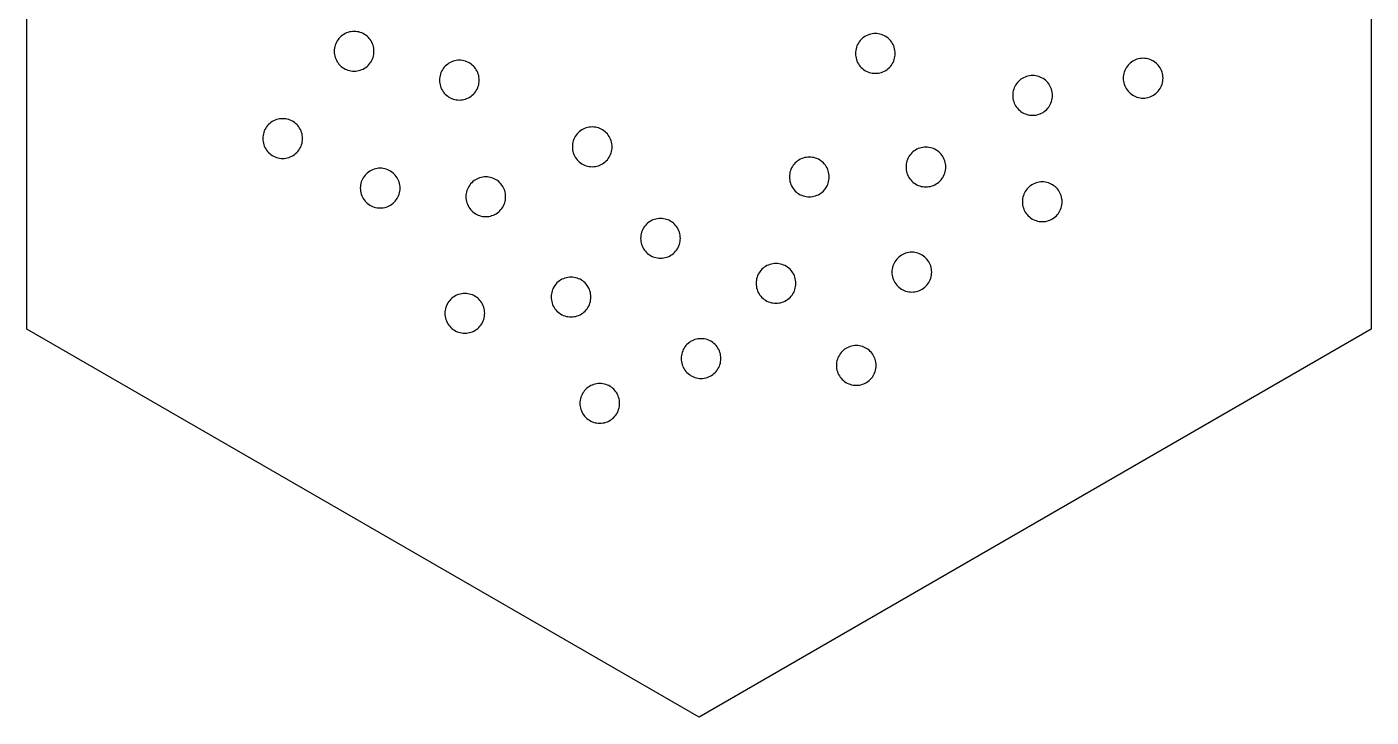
# Model space of a CAD drawing. Header units: millimetres. Extents: x 0 to 476, y 7 to 280.
# Drawn here: x 233.7 to 328.4, y 170.7 to 219.3 of the extents above; entities that cross this region are included whole.
import ezdxf

# ---------------------------------------------------------------- set-up
doc = ezdxf.new("R2010")
doc.units = ezdxf.units.MM
doc.layers.add('CUT', color=1, linetype='Continuous')

msp = doc.modelspace()

# ---------------------------------------------------------------- linework, layer by layer
at = {"layer": 'CUT'}
for points in [[(328.415, 198), (281.072, 170.667), (233.729, 198), (233.729, 252.667), (281.072, 280), (328.415, 252.667), (328.415, 198)], [(258.072, 217.047), (258.11, 217.15), (258.139, 217.256), (258.161, 217.364), (258.174, 217.473), (258.178, 217.583), (258.174, 217.693), (258.161, 217.802), (258.139, 217.91), (258.11, 218.016), (258.072, 218.119), (258.026, 218.219), (257.972, 218.314), (257.911, 218.406), (257.843, 218.492), (257.768, 218.573), (257.687, 218.648), (257.601, 218.716), (257.51, 218.777), (257.414, 218.83), (257.314, 218.876), (257.211, 218.914), (257.105, 218.944), (256.997, 218.966), (256.888, 218.979), (256.778, 218.983), (256.668, 218.979), (256.559, 218.966), (256.451, 218.944), (256.346, 218.914), (256.242, 218.876), (256.143, 218.83), (256.047, 218.777), (255.955, 218.716), (255.869, 218.648), (255.788, 218.573), (255.714, 218.492), (255.646, 218.406), (255.584, 218.314), (255.531, 218.219), (255.485, 218.119), (255.447, 218.016), (255.417, 217.91), (255.395, 217.802), (255.382, 217.693), (255.378, 217.583), (255.382, 217.473), (255.395, 217.364), (255.417, 217.256), (255.447, 217.15), (255.485, 217.047), (255.531, 216.947), (255.584, 216.851), (255.646, 216.76), (255.714, 216.674), (255.788, 216.593), (255.869, 216.518), (255.955, 216.45), (256.047, 216.389), (256.143, 216.336), (256.242, 216.29), (256.346, 216.252), (256.451, 216.222), (256.559, 216.2), (256.668, 216.187), (256.778, 216.183), (256.888, 216.187), (256.997, 216.2), (257.105, 216.222), (257.211, 216.252), (257.314, 216.29), (257.414, 216.336), (257.51, 216.389), (257.601, 216.45), (257.687, 216.518), (257.768, 216.593), (257.843, 216.674), (257.911, 216.76), (257.972, 216.851), (258.026, 216.947), (258.072, 217.047)], [(294.786, 216.897), (294.824, 217), (294.854, 217.106), (294.875, 217.213), (294.888, 217.322), (294.892, 217.432), (294.888, 217.542), (294.875, 217.651), (294.854, 217.759), (294.824, 217.865), (294.786, 217.968), (294.74, 218.068), (294.686, 218.164), (294.625, 218.255), (294.557, 218.342), (294.482, 218.422), (294.402, 218.497), (294.315, 218.565), (294.224, 218.626), (294.128, 218.68), (294.028, 218.726), (293.925, 218.764), (293.819, 218.794), (293.711, 218.815), (293.602, 218.828), (293.492, 218.832), (293.383, 218.828), (293.273, 218.815), (293.166, 218.794), (293.06, 218.764), (292.957, 218.726), (292.857, 218.68), (292.761, 218.626), (292.67, 218.565), (292.583, 218.497), (292.503, 218.422), (292.428, 218.342), (292.36, 218.255), (292.299, 218.164), (292.245, 218.068), (292.199, 217.968), (292.161, 217.865), (292.131, 217.759), (292.11, 217.651), (292.097, 217.542), (292.092, 217.432), (292.097, 217.322), (292.11, 217.213), (292.131, 217.106), (292.161, 217), (292.199, 216.897), (292.245, 216.797), (292.299, 216.701), (292.36, 216.609), (292.428, 216.523), (292.503, 216.442), (292.583, 216.368), (292.67, 216.3), (292.761, 216.239), (292.857, 216.185), (292.957, 216.139), (293.06, 216.101), (293.166, 216.071), (293.273, 216.05), (293.383, 216.037), (293.492, 216.032), (293.602, 216.037), (293.711, 216.05), (293.819, 216.071), (293.925, 216.101), (294.028, 216.139), (294.128, 216.185), (294.224, 216.239), (294.315, 216.3), (294.402, 216.368), (294.482, 216.442), (294.557, 216.523), (294.625, 216.609), (294.686, 216.701), (294.74, 216.797), (294.786, 216.897)], [(265.485, 215.015), (265.523, 215.118), (265.553, 215.224), (265.574, 215.332), (265.587, 215.441), (265.592, 215.551), (265.587, 215.661), (265.574, 215.77), (265.553, 215.878), (265.523, 215.983), (265.485, 216.087), (265.439, 216.186), (265.385, 216.282), (265.324, 216.374), (265.256, 216.46), (265.182, 216.541), (265.101, 216.615), (265.014, 216.683), (264.923, 216.745), (264.827, 216.798), (264.727, 216.844), (264.624, 216.882), (264.518, 216.912), (264.411, 216.934), (264.301, 216.947), (264.192, 216.951), (264.082, 216.947), (263.973, 216.934), (263.865, 216.912), (263.759, 216.882), (263.656, 216.844), (263.556, 216.798), (263.46, 216.745), (263.369, 216.683), (263.282, 216.615), (263.202, 216.541), (263.127, 216.46), (263.059, 216.374), (262.998, 216.282), (262.944, 216.186), (262.898, 216.087), (262.86, 215.983), (262.83, 215.878), (262.809, 215.77), (262.796, 215.661), (262.792, 215.551), (262.796, 215.441), (262.809, 215.332), (262.83, 215.224), (262.86, 215.118), (262.898, 215.015), (262.944, 214.915), (262.998, 214.819), (263.059, 214.728), (263.127, 214.642), (263.202, 214.561), (263.282, 214.486), (263.369, 214.418), (263.46, 214.357), (263.556, 214.303), (263.656, 214.257), (263.759, 214.219), (263.865, 214.19), (263.973, 214.168), (264.082, 214.155), (264.192, 214.151), (264.301, 214.155), (264.411, 214.168), (264.518, 214.19), (264.624, 214.219), (264.727, 214.257), (264.827, 214.303), (264.923, 214.357), (265.014, 214.418), (265.101, 214.486), (265.182, 214.561), (265.256, 214.642), (265.324, 214.728), (265.385, 214.819), (265.439, 214.915), (265.485, 215.015)], [(313.687, 215.256), (313.717, 215.361), (313.739, 215.469), (313.751, 215.578), (313.756, 215.688), (313.751, 215.798), (313.739, 215.907), (313.717, 216.015), (313.687, 216.121), (313.649, 216.224), (313.603, 216.324), (313.549, 216.42), (313.488, 216.511), (313.42, 216.597), (313.346, 216.678), (313.265, 216.753), (313.179, 216.821), (313.087, 216.882), (312.991, 216.936), (312.892, 216.982), (312.788, 217.02), (312.683, 217.049), (312.575, 217.071), (312.466, 217.084), (312.356, 217.088), (312.246, 217.084), (312.137, 217.071), (312.029, 217.049), (311.923, 217.02), (311.82, 216.982), (311.72, 216.936), (311.624, 216.882), (311.533, 216.821), (311.447, 216.753), (311.366, 216.678), (311.291, 216.597), (311.223, 216.511), (311.162, 216.42), (311.108, 216.324), (311.062, 216.224), (311.024, 216.121), (310.994, 216.015), (310.973, 215.907), (310.96, 215.798), (310.956, 215.688), (310.96, 215.578), (310.973, 215.469), (310.994, 215.361), (311.024, 215.256), (311.062, 215.152), (311.108, 215.053), (311.162, 214.957), (311.223, 214.865), (311.291, 214.779), (311.366, 214.698), (311.447, 214.624), (311.533, 214.556), (311.624, 214.494), (311.72, 214.441), (311.82, 214.395), (311.923, 214.357), (312.029, 214.327), (312.137, 214.305), (312.246, 214.292), (312.356, 214.288), (312.466, 214.292), (312.575, 214.305), (312.683, 214.327), (312.788, 214.357), (312.892, 214.395), (312.991, 214.441), (313.087, 214.494), (313.179, 214.556), (313.265, 214.624), (313.346, 214.698), (313.42, 214.779), (313.488, 214.865), (313.549, 214.957), (313.603, 215.053), (313.649, 215.152), (313.687, 215.256)], [(305.865, 213.94), (305.903, 214.043), (305.932, 214.149), (305.954, 214.257), (305.967, 214.366), (305.971, 214.476), (305.967, 214.586), (305.954, 214.695), (305.932, 214.803), (305.903, 214.909), (305.865, 215.012), (305.818, 215.112), (305.765, 215.208), (305.704, 215.299), (305.636, 215.385), (305.561, 215.466), (305.48, 215.541), (305.394, 215.609), (305.303, 215.67), (305.207, 215.723), (305.107, 215.77), (305.004, 215.808), (304.898, 215.837), (304.79, 215.859), (304.681, 215.872), (304.571, 215.876), (304.461, 215.872), (304.352, 215.859), (304.244, 215.837), (304.138, 215.808), (304.035, 215.77), (303.935, 215.723), (303.84, 215.67), (303.748, 215.609), (303.662, 215.541), (303.581, 215.466), (303.507, 215.385), (303.438, 215.299), (303.377, 215.208), (303.324, 215.112), (303.278, 215.012), (303.24, 214.909), (303.21, 214.803), (303.188, 214.695), (303.175, 214.586), (303.171, 214.476), (303.175, 214.366), (303.188, 214.257), (303.21, 214.149), (303.24, 214.043), (303.278, 213.94), (303.324, 213.841), (303.377, 213.745), (303.438, 213.653), (303.507, 213.567), (303.581, 213.486), (303.662, 213.412), (303.748, 213.343), (303.84, 213.282), (303.935, 213.229), (304.035, 213.183), (304.138, 213.145), (304.244, 213.115), (304.352, 213.093), (304.461, 213.08), (304.571, 213.076), (304.681, 213.08), (304.79, 213.093), (304.898, 213.115), (305.004, 213.145), (305.107, 213.183), (305.207, 213.229), (305.303, 213.282), (305.394, 213.343), (305.48, 213.412), (305.561, 213.486), (305.636, 213.567), (305.704, 213.653), (305.765, 213.745), (305.818, 213.841), (305.865, 213.94)], [(253.079, 211.003), (253.109, 211.109), (253.13, 211.217), (253.143, 211.326), (253.147, 211.436), (253.143, 211.546), (253.13, 211.655), (253.109, 211.763), (253.079, 211.868), (253.041, 211.972), (252.995, 212.071), (252.941, 212.167), (252.88, 212.259), (252.812, 212.345), (252.737, 212.426), (252.656, 212.5), (252.57, 212.568), (252.479, 212.63), (252.383, 212.683), (252.283, 212.729), (252.18, 212.767), (252.074, 212.797), (251.966, 212.819), (251.857, 212.832), (251.747, 212.836), (251.637, 212.832), (251.528, 212.819), (251.42, 212.797), (251.315, 212.767), (251.211, 212.729), (251.112, 212.683), (251.016, 212.63), (250.924, 212.568), (250.838, 212.5), (250.757, 212.426), (250.683, 212.345), (250.615, 212.259), (250.554, 212.167), (250.5, 212.071), (250.454, 211.972), (250.416, 211.868), (250.386, 211.763), (250.364, 211.655), (250.352, 211.546), (250.347, 211.436), (250.352, 211.326), (250.364, 211.217), (250.386, 211.109), (250.416, 211.003), (250.454, 210.9), (250.5, 210.8), (250.554, 210.704), (250.615, 210.613), (250.683, 210.527), (250.757, 210.446), (250.838, 210.371), (250.924, 210.303), (251.016, 210.242), (251.112, 210.188), (251.211, 210.142), (251.315, 210.104), (251.42, 210.075), (251.528, 210.053), (251.637, 210.04), (251.747, 210.036), (251.857, 210.04), (251.966, 210.053), (252.074, 210.075), (252.18, 210.104), (252.283, 210.142), (252.383, 210.188), (252.479, 210.242), (252.57, 210.303), (252.656, 210.371), (252.737, 210.446), (252.812, 210.527), (252.88, 210.613), (252.941, 210.704), (252.995, 210.8), (253.041, 210.9), (253.079, 211.003)], [(274.844, 210.316), (274.882, 210.419), (274.912, 210.525), (274.933, 210.633), (274.946, 210.742), (274.951, 210.852), (274.946, 210.961), (274.933, 211.071), (274.912, 211.178), (274.882, 211.284), (274.844, 211.387), (274.798, 211.487), (274.744, 211.583), (274.683, 211.674), (274.615, 211.761), (274.541, 211.842), (274.46, 211.916), (274.373, 211.984), (274.282, 212.045), (274.186, 212.099), (274.086, 212.145), (273.983, 212.183), (273.877, 212.213), (273.77, 212.234), (273.66, 212.247), (273.551, 212.252), (273.441, 212.247), (273.332, 212.234), (273.224, 212.213), (273.118, 212.183), (273.015, 212.145), (272.915, 212.099), (272.819, 212.045), (272.728, 211.984), (272.641, 211.916), (272.561, 211.842), (272.486, 211.761), (272.418, 211.674), (272.357, 211.583), (272.303, 211.487), (272.257, 211.387), (272.219, 211.284), (272.189, 211.178), (272.168, 211.071), (272.155, 210.961), (272.151, 210.852), (272.155, 210.742), (272.168, 210.633), (272.189, 210.525), (272.219, 210.419), (272.257, 210.316), (272.303, 210.216), (272.357, 210.12), (272.418, 210.029), (272.486, 209.942), (272.561, 209.862), (272.641, 209.787), (272.728, 209.719), (272.819, 209.658), (272.915, 209.604), (273.015, 209.558), (273.118, 209.52), (273.224, 209.49), (273.332, 209.469), (273.441, 209.456), (273.551, 209.452), (273.66, 209.456), (273.77, 209.469), (273.877, 209.49), (273.983, 209.52), (274.086, 209.558), (274.186, 209.604), (274.282, 209.658), (274.373, 209.719), (274.46, 209.787), (274.541, 209.862), (274.615, 209.942), (274.683, 210.029), (274.744, 210.12), (274.798, 210.216), (274.844, 210.316)], [(298.347, 208.894), (298.385, 208.997), (298.415, 209.103), (298.436, 209.211), (298.449, 209.32), (298.453, 209.43), (298.449, 209.539), (298.436, 209.649), (298.415, 209.756), (298.385, 209.862), (298.347, 209.965), (298.301, 210.065), (298.247, 210.161), (298.186, 210.253), (298.118, 210.339), (298.043, 210.42), (297.963, 210.494), (297.876, 210.562), (297.785, 210.623), (297.689, 210.677), (297.589, 210.723), (297.486, 210.761), (297.38, 210.791), (297.272, 210.812), (297.163, 210.825), (297.053, 210.83), (296.943, 210.825), (296.834, 210.812), (296.726, 210.791), (296.621, 210.761), (296.518, 210.723), (296.418, 210.677), (296.322, 210.623), (296.23, 210.562), (296.144, 210.494), (296.063, 210.42), (295.989, 210.339), (295.921, 210.253), (295.86, 210.161), (295.806, 210.065), (295.76, 209.965), (295.722, 209.862), (295.692, 209.756), (295.671, 209.649), (295.658, 209.539), (295.653, 209.43), (295.658, 209.32), (295.671, 209.211), (295.692, 209.103), (295.722, 208.997), (295.76, 208.894), (295.806, 208.794), (295.86, 208.698), (295.921, 208.607), (295.989, 208.52), (296.063, 208.44), (296.144, 208.365), (296.23, 208.297), (296.322, 208.236), (296.418, 208.182), (296.518, 208.136), (296.621, 208.098), (296.726, 208.068), (296.834, 208.047), (296.943, 208.034), (297.053, 208.03), (297.163, 208.034), (297.272, 208.047), (297.38, 208.068), (297.486, 208.098), (297.589, 208.136), (297.689, 208.182), (297.785, 208.236), (297.876, 208.297), (297.963, 208.365), (298.043, 208.44), (298.118, 208.52), (298.186, 208.607), (298.247, 208.698), (298.301, 208.794), (298.347, 208.894)], [(259.909, 207.406), (259.947, 207.509), (259.976, 207.615), (259.998, 207.723), (260.011, 207.832), (260.015, 207.942), (260.011, 208.051), (259.998, 208.161), (259.976, 208.268), (259.947, 208.374), (259.909, 208.477), (259.863, 208.577), (259.809, 208.673), (259.748, 208.765), (259.68, 208.851), (259.605, 208.932), (259.524, 209.006), (259.438, 209.074), (259.347, 209.135), (259.251, 209.189), (259.151, 209.235), (259.048, 209.273), (258.942, 209.303), (258.834, 209.324), (258.725, 209.337), (258.615, 209.342), (258.505, 209.337), (258.396, 209.324), (258.288, 209.303), (258.183, 209.273), (258.079, 209.235), (257.98, 209.189), (257.884, 209.135), (257.792, 209.074), (257.706, 209.006), (257.625, 208.932), (257.551, 208.851), (257.483, 208.765), (257.421, 208.673), (257.368, 208.577), (257.322, 208.477), (257.284, 208.374), (257.254, 208.268), (257.232, 208.161), (257.219, 208.051), (257.215, 207.942), (257.219, 207.832), (257.232, 207.723), (257.254, 207.615), (257.284, 207.509), (257.322, 207.406), (257.368, 207.306), (257.421, 207.21), (257.483, 207.119), (257.551, 207.032), (257.625, 206.952), (257.706, 206.877), (257.792, 206.809), (257.884, 206.748), (257.98, 206.694), (258.079, 206.648), (258.183, 206.61), (258.288, 206.58), (258.396, 206.559), (258.505, 206.546), (258.615, 206.542), (258.725, 206.546), (258.834, 206.559), (258.942, 206.58), (259.048, 206.61), (259.151, 206.648), (259.251, 206.694), (259.347, 206.748), (259.438, 206.809), (259.524, 206.877), (259.605, 206.952), (259.68, 207.032), (259.748, 207.119), (259.809, 207.21), (259.863, 207.306), (259.909, 207.406)], [(290.136, 208.193), (290.174, 208.296), (290.203, 208.402), (290.225, 208.51), (290.238, 208.619), (290.242, 208.729), (290.238, 208.838), (290.225, 208.948), (290.203, 209.055), (290.174, 209.161), (290.136, 209.264), (290.09, 209.364), (290.036, 209.46), (289.975, 209.552), (289.907, 209.638), (289.832, 209.719), (289.751, 209.793), (289.665, 209.861), (289.574, 209.922), (289.478, 209.976), (289.378, 210.022), (289.275, 210.06), (289.169, 210.09), (289.061, 210.111), (288.952, 210.124), (288.842, 210.129), (288.732, 210.124), (288.623, 210.111), (288.515, 210.09), (288.41, 210.06), (288.306, 210.022), (288.207, 209.976), (288.111, 209.922), (288.019, 209.861), (287.933, 209.793), (287.852, 209.719), (287.778, 209.638), (287.71, 209.552), (287.648, 209.46), (287.595, 209.364), (287.549, 209.264), (287.511, 209.161), (287.481, 209.055), (287.459, 208.948), (287.446, 208.838), (287.442, 208.729), (287.446, 208.619), (287.459, 208.51), (287.481, 208.402), (287.511, 208.296), (287.549, 208.193), (287.595, 208.093), (287.648, 207.997), (287.71, 207.906), (287.778, 207.819), (287.852, 207.739), (287.933, 207.664), (288.019, 207.596), (288.111, 207.535), (288.207, 207.481), (288.306, 207.435), (288.41, 207.397), (288.515, 207.367), (288.623, 207.346), (288.732, 207.333), (288.842, 207.329), (288.952, 207.333), (289.061, 207.346), (289.169, 207.367), (289.275, 207.397), (289.378, 207.435), (289.478, 207.481), (289.574, 207.535), (289.665, 207.596), (289.751, 207.664), (289.832, 207.739), (289.907, 207.819), (289.975, 207.906), (290.036, 207.997), (290.09, 208.093), (290.136, 208.193)], [(267.346, 206.8), (267.384, 206.903), (267.414, 207.009), (267.436, 207.116), (267.448, 207.226), (267.453, 207.335), (267.448, 207.445), (267.436, 207.554), (267.414, 207.662), (267.384, 207.768), (267.346, 207.871), (267.3, 207.971), (267.246, 208.067), (267.185, 208.158), (267.117, 208.245), (267.043, 208.325), (266.962, 208.4), (266.876, 208.468), (266.784, 208.529), (266.688, 208.583), (266.589, 208.629), (266.485, 208.667), (266.38, 208.697), (266.272, 208.718), (266.163, 208.731), (266.053, 208.735), (265.943, 208.731), (265.834, 208.718), (265.726, 208.697), (265.62, 208.667), (265.517, 208.629), (265.417, 208.583), (265.321, 208.529), (265.23, 208.468), (265.144, 208.4), (265.063, 208.325), (264.988, 208.245), (264.92, 208.158), (264.859, 208.067), (264.805, 207.971), (264.759, 207.871), (264.721, 207.768), (264.691, 207.662), (264.67, 207.554), (264.657, 207.445), (264.653, 207.335), (264.657, 207.226), (264.67, 207.116), (264.691, 207.009), (264.721, 206.903), (264.759, 206.8), (264.805, 206.7), (264.859, 206.604), (264.92, 206.513), (264.988, 206.426), (265.063, 206.346), (265.144, 206.271), (265.23, 206.203), (265.321, 206.142), (265.417, 206.088), (265.517, 206.042), (265.62, 206.004), (265.726, 205.974), (265.834, 205.953), (265.943, 205.94), (266.053, 205.935), (266.163, 205.94), (266.272, 205.953), (266.38, 205.974), (266.485, 206.004), (266.589, 206.042), (266.688, 206.088), (266.784, 206.142), (266.876, 206.203), (266.962, 206.271), (267.043, 206.346), (267.117, 206.426), (267.185, 206.513), (267.246, 206.604), (267.3, 206.7), (267.346, 206.8)], [(306.583, 206.549), (306.613, 206.655), (306.635, 206.763), (306.647, 206.872), (306.652, 206.982), (306.647, 207.091), (306.635, 207.201), (306.613, 207.308), (306.583, 207.414), (306.545, 207.517), (306.499, 207.617), (306.445, 207.713), (306.384, 207.805), (306.316, 207.891), (306.242, 207.972), (306.161, 208.046), (306.075, 208.114), (305.983, 208.175), (305.887, 208.229), (305.788, 208.275), (305.684, 208.313), (305.579, 208.343), (305.471, 208.364), (305.362, 208.377), (305.252, 208.382), (305.142, 208.377), (305.033, 208.364), (304.925, 208.343), (304.819, 208.313), (304.716, 208.275), (304.616, 208.229), (304.52, 208.175), (304.429, 208.114), (304.343, 208.046), (304.262, 207.972), (304.187, 207.891), (304.119, 207.805), (304.058, 207.713), (304.004, 207.617), (303.958, 207.517), (303.92, 207.414), (303.89, 207.308), (303.869, 207.201), (303.856, 207.091), (303.852, 206.982), (303.856, 206.872), (303.869, 206.763), (303.89, 206.655), (303.92, 206.549), (303.958, 206.446), (304.004, 206.346), (304.058, 206.25), (304.119, 206.159), (304.187, 206.072), (304.262, 205.992), (304.343, 205.917), (304.429, 205.849), (304.52, 205.788), (304.616, 205.734), (304.716, 205.688), (304.819, 205.65), (304.925, 205.62), (305.033, 205.599), (305.142, 205.586), (305.252, 205.582), (305.362, 205.586), (305.471, 205.599), (305.579, 205.62), (305.684, 205.65), (305.788, 205.688), (305.887, 205.734), (305.983, 205.788), (306.075, 205.849), (306.161, 205.917), (306.242, 205.992), (306.316, 206.072), (306.384, 206.159), (306.445, 206.25), (306.499, 206.346), (306.545, 206.446), (306.583, 206.549)], [(279.691, 203.971), (279.721, 204.077), (279.742, 204.185), (279.755, 204.294), (279.76, 204.404), (279.755, 204.514), (279.742, 204.623), (279.721, 204.731), (279.691, 204.836), (279.653, 204.939), (279.607, 205.039), (279.553, 205.135), (279.492, 205.227), (279.424, 205.313), (279.35, 205.394), (279.269, 205.468), (279.183, 205.536), (279.091, 205.597), (278.995, 205.651), (278.895, 205.697), (278.792, 205.735), (278.686, 205.765), (278.579, 205.786), (278.47, 205.799), (278.36, 205.804), (278.25, 205.799), (278.141, 205.786), (278.033, 205.765), (277.927, 205.735), (277.824, 205.697), (277.724, 205.651), (277.628, 205.597), (277.537, 205.536), (277.45, 205.468), (277.37, 205.394), (277.295, 205.313), (277.227, 205.227), (277.166, 205.135), (277.112, 205.039), (277.066, 204.939), (277.028, 204.836), (276.998, 204.731), (276.977, 204.623), (276.964, 204.514), (276.96, 204.404), (276.964, 204.294), (276.977, 204.185), (276.998, 204.077), (277.028, 203.971), (277.066, 203.868), (277.112, 203.768), (277.166, 203.672), (277.227, 203.581), (277.295, 203.494), (277.37, 203.414), (277.45, 203.339), (277.537, 203.271), (277.628, 203.21), (277.724, 203.156), (277.824, 203.11), (277.927, 203.072), (278.033, 203.042), (278.141, 203.021), (278.25, 203.008), (278.36, 203.004), (278.47, 203.008), (278.579, 203.021), (278.686, 203.042), (278.792, 203.072), (278.895, 203.11), (278.995, 203.156), (279.091, 203.21), (279.183, 203.271), (279.269, 203.339), (279.35, 203.414), (279.424, 203.494), (279.492, 203.581), (279.553, 203.672), (279.607, 203.768), (279.653, 203.868), (279.691, 203.971)], [(287.787, 200.696), (287.825, 200.799), (287.855, 200.905), (287.877, 201.013), (287.89, 201.122), (287.894, 201.232), (287.89, 201.342), (287.877, 201.451), (287.855, 201.559), (287.825, 201.665), (287.787, 201.768), (287.741, 201.868), (287.688, 201.963), (287.626, 202.055), (287.558, 202.141), (287.484, 202.222), (287.403, 202.297), (287.317, 202.365), (287.225, 202.426), (287.129, 202.479), (287.03, 202.525), (286.926, 202.563), (286.821, 202.593), (286.713, 202.615), (286.604, 202.628), (286.494, 202.632), (286.384, 202.628), (286.275, 202.615), (286.167, 202.593), (286.061, 202.563), (285.958, 202.525), (285.858, 202.479), (285.762, 202.426), (285.671, 202.365), (285.585, 202.297), (285.504, 202.222), (285.429, 202.141), (285.361, 202.055), (285.3, 201.963), (285.246, 201.868), (285.2, 201.768), (285.162, 201.665), (285.133, 201.559), (285.111, 201.451), (285.098, 201.342), (285.094, 201.232), (285.098, 201.122), (285.111, 201.013), (285.133, 200.905), (285.162, 200.799), (285.2, 200.696), (285.246, 200.596), (285.3, 200.5), (285.361, 200.409), (285.429, 200.323), (285.504, 200.242), (285.585, 200.167), (285.671, 200.099), (285.762, 200.038), (285.858, 199.985), (285.958, 199.939), (286.061, 199.9), (286.167, 199.871), (286.275, 199.849), (286.384, 199.836), (286.494, 199.832), (286.604, 199.836), (286.713, 199.849), (286.821, 199.871), (286.926, 199.9), (287.03, 199.939), (287.129, 199.985), (287.225, 200.038), (287.317, 200.099), (287.403, 200.167), (287.484, 200.242), (287.558, 200.323), (287.626, 200.409), (287.688, 200.5), (287.741, 200.596), (287.787, 200.696)], [(297.354, 201.486), (297.392, 201.589), (297.422, 201.695), (297.444, 201.803), (297.456, 201.912), (297.461, 202.022), (297.456, 202.132), (297.444, 202.241), (297.422, 202.349), (297.392, 202.455), (297.354, 202.558), (297.308, 202.658), (297.254, 202.754), (297.193, 202.845), (297.125, 202.931), (297.051, 203.012), (296.97, 203.087), (296.884, 203.155), (296.792, 203.216), (296.696, 203.27), (296.597, 203.316), (296.493, 203.354), (296.388, 203.383), (296.28, 203.405), (296.171, 203.418), (296.061, 203.422), (295.951, 203.418), (295.842, 203.405), (295.734, 203.383), (295.628, 203.354), (295.525, 203.316), (295.425, 203.27), (295.329, 203.216), (295.238, 203.155), (295.152, 203.087), (295.071, 203.012), (294.996, 202.931), (294.928, 202.845), (294.867, 202.754), (294.813, 202.658), (294.767, 202.558), (294.729, 202.455), (294.699, 202.349), (294.678, 202.241), (294.665, 202.132), (294.661, 202.022), (294.665, 201.912), (294.678, 201.803), (294.699, 201.695), (294.729, 201.589), (294.767, 201.486), (294.813, 201.387), (294.867, 201.291), (294.928, 201.199), (294.996, 201.113), (295.071, 201.032), (295.152, 200.958), (295.238, 200.889), (295.329, 200.828), (295.425, 200.775), (295.525, 200.729), (295.628, 200.691), (295.734, 200.661), (295.842, 200.639), (295.951, 200.626), (296.061, 200.622), (296.171, 200.626), (296.28, 200.639), (296.388, 200.661), (296.493, 200.691), (296.597, 200.729), (296.696, 200.775), (296.792, 200.828), (296.884, 200.889), (296.97, 200.958), (297.051, 201.032), (297.125, 201.113), (297.193, 201.199), (297.254, 201.291), (297.308, 201.387), (297.354, 201.486)], [(273.35, 199.733), (273.388, 199.836), (273.418, 199.942), (273.439, 200.049), (273.452, 200.159), (273.457, 200.268), (273.452, 200.378), (273.439, 200.487), (273.418, 200.595), (273.388, 200.701), (273.35, 200.804), (273.304, 200.904), (273.25, 201), (273.189, 201.091), (273.121, 201.178), (273.046, 201.258), (272.966, 201.333), (272.879, 201.401), (272.788, 201.462), (272.692, 201.516), (272.592, 201.562), (272.489, 201.6), (272.383, 201.63), (272.276, 201.651), (272.166, 201.664), (272.057, 201.668), (271.947, 201.664), (271.838, 201.651), (271.73, 201.63), (271.624, 201.6), (271.521, 201.562), (271.421, 201.516), (271.325, 201.462), (271.234, 201.401), (271.147, 201.333), (271.067, 201.258), (270.992, 201.178), (270.924, 201.091), (270.863, 201), (270.809, 200.904), (270.763, 200.804), (270.725, 200.701), (270.695, 200.595), (270.674, 200.487), (270.661, 200.378), (270.657, 200.268), (270.661, 200.159), (270.674, 200.049), (270.695, 199.942), (270.725, 199.836), (270.763, 199.733), (270.809, 199.633), (270.863, 199.537), (270.924, 199.446), (270.992, 199.359), (271.067, 199.279), (271.147, 199.204), (271.234, 199.136), (271.325, 199.075), (271.421, 199.021), (271.521, 198.975), (271.624, 198.937), (271.73, 198.907), (271.838, 198.886), (271.947, 198.873), (272.057, 198.868), (272.166, 198.873), (272.276, 198.886), (272.383, 198.907), (272.489, 198.937), (272.592, 198.975), (272.692, 199.021), (272.788, 199.075), (272.879, 199.136), (272.966, 199.204), (273.046, 199.279), (273.121, 199.359), (273.189, 199.446), (273.25, 199.537), (273.304, 199.633), (273.35, 199.733)], [(265.907, 198.687), (265.937, 198.793), (265.959, 198.901), (265.972, 199.01), (265.976, 199.12), (265.972, 199.229), (265.959, 199.339), (265.937, 199.446), (265.907, 199.552), (265.869, 199.655), (265.823, 199.755), (265.77, 199.851), (265.709, 199.943), (265.64, 200.029), (265.566, 200.11), (265.485, 200.184), (265.399, 200.252), (265.307, 200.313), (265.211, 200.367), (265.112, 200.413), (265.009, 200.451), (264.903, 200.481), (264.795, 200.502), (264.686, 200.515), (264.576, 200.52), (264.466, 200.515), (264.357, 200.502), (264.249, 200.481), (264.143, 200.451), (264.04, 200.413), (263.94, 200.367), (263.844, 200.313), (263.753, 200.252), (263.667, 200.184), (263.586, 200.11), (263.511, 200.029), (263.443, 199.943), (263.382, 199.851), (263.328, 199.755), (263.282, 199.655), (263.244, 199.552), (263.215, 199.446), (263.193, 199.339), (263.18, 199.229), (263.176, 199.12), (263.18, 199.01), (263.193, 198.901), (263.215, 198.793), (263.244, 198.687), (263.282, 198.584), (263.328, 198.484), (263.382, 198.388), (263.443, 198.297), (263.511, 198.21), (263.586, 198.13), (263.667, 198.055), (263.753, 197.987), (263.844, 197.926), (263.94, 197.872), (264.04, 197.826), (264.143, 197.788), (264.249, 197.758), (264.357, 197.737), (264.466, 197.724), (264.576, 197.72), (264.686, 197.724), (264.795, 197.737), (264.903, 197.758), (265.009, 197.788), (265.112, 197.826), (265.211, 197.872), (265.307, 197.926), (265.399, 197.987), (265.485, 198.055), (265.566, 198.13), (265.64, 198.21), (265.709, 198.297), (265.77, 198.388), (265.823, 198.484), (265.869, 198.584), (265.907, 198.687)], [(282.547, 195.501), (282.577, 195.607), (282.598, 195.715), (282.611, 195.824), (282.615, 195.934), (282.611, 196.044), (282.598, 196.153), (282.577, 196.261), (282.547, 196.366), (282.509, 196.469), (282.463, 196.569), (282.409, 196.665), (282.348, 196.757), (282.28, 196.843), (282.205, 196.924), (282.124, 196.998), (282.038, 197.066), (281.947, 197.127), (281.851, 197.181), (281.751, 197.227), (281.648, 197.265), (281.542, 197.295), (281.434, 197.316), (281.325, 197.329), (281.215, 197.334), (281.105, 197.329), (280.996, 197.316), (280.888, 197.295), (280.783, 197.265), (280.68, 197.227), (280.58, 197.181), (280.484, 197.127), (280.392, 197.066), (280.306, 196.998), (280.225, 196.924), (280.151, 196.843), (280.083, 196.757), (280.022, 196.665), (279.968, 196.569), (279.922, 196.469), (279.884, 196.366), (279.854, 196.261), (279.832, 196.153), (279.82, 196.044), (279.815, 195.934), (279.82, 195.824), (279.832, 195.715), (279.854, 195.607), (279.884, 195.501), (279.922, 195.398), (279.968, 195.298), (280.022, 195.202), (280.083, 195.111), (280.151, 195.024), (280.225, 194.944), (280.306, 194.869), (280.392, 194.801), (280.484, 194.74), (280.58, 194.686), (280.68, 194.64), (280.783, 194.602), (280.888, 194.572), (280.996, 194.551), (281.105, 194.538), (281.215, 194.534), (281.325, 194.538), (281.434, 194.551), (281.542, 194.572), (281.648, 194.602), (281.751, 194.64), (281.851, 194.686), (281.947, 194.74), (282.038, 194.801), (282.124, 194.869), (282.205, 194.944), (282.28, 195.024), (282.348, 195.111), (282.409, 195.202), (282.463, 195.298), (282.509, 195.398), (282.547, 195.501)], [(293.444, 194.915), (293.482, 195.019), (293.512, 195.124), (293.533, 195.232), (293.546, 195.341), (293.55, 195.451), (293.546, 195.561), (293.533, 195.67), (293.512, 195.778), (293.482, 195.884), (293.444, 195.987), (293.398, 196.087), (293.344, 196.183), (293.283, 196.274), (293.215, 196.36), (293.14, 196.441), (293.06, 196.516), (292.973, 196.584), (292.882, 196.645), (292.786, 196.699), (292.686, 196.745), (292.583, 196.783), (292.477, 196.812), (292.369, 196.834), (292.26, 196.847), (292.15, 196.851), (292.04, 196.847), (291.931, 196.834), (291.823, 196.812), (291.718, 196.783), (291.615, 196.745), (291.515, 196.699), (291.419, 196.645), (291.327, 196.584), (291.241, 196.516), (291.16, 196.441), (291.086, 196.36), (291.018, 196.274), (290.957, 196.183), (290.903, 196.087), (290.857, 195.987), (290.819, 195.884), (290.789, 195.778), (290.768, 195.67), (290.755, 195.561), (290.75, 195.451), (290.755, 195.341), (290.768, 195.232), (290.789, 195.124), (290.819, 195.019), (290.857, 194.915), (290.903, 194.816), (290.957, 194.72), (291.018, 194.628), (291.086, 194.542), (291.16, 194.461), (291.241, 194.387), (291.327, 194.319), (291.419, 194.257), (291.515, 194.204), (291.615, 194.158), (291.718, 194.12), (291.823, 194.09), (291.931, 194.068), (292.04, 194.055), (292.15, 194.051), (292.26, 194.055), (292.369, 194.068), (292.477, 194.09), (292.583, 194.12), (292.686, 194.158), (292.786, 194.204), (292.882, 194.257), (292.973, 194.319), (293.06, 194.387), (293.14, 194.461), (293.215, 194.542), (293.283, 194.628), (293.344, 194.72), (293.398, 194.816), (293.444, 194.915)], [(275.374, 192.24), (275.412, 192.343), (275.442, 192.449), (275.463, 192.557), (275.476, 192.666), (275.48, 192.776), (275.476, 192.885), (275.463, 192.995), (275.442, 193.102), (275.412, 193.208), (275.374, 193.311), (275.328, 193.411), (275.274, 193.507), (275.213, 193.598), (275.145, 193.685), (275.07, 193.765), (274.99, 193.84), (274.903, 193.908), (274.812, 193.969), (274.716, 194.023), (274.616, 194.069), (274.513, 194.107), (274.407, 194.137), (274.299, 194.158), (274.19, 194.171), (274.08, 194.176), (273.971, 194.171), (273.861, 194.158), (273.754, 194.137), (273.648, 194.107), (273.545, 194.069), (273.445, 194.023), (273.349, 193.969), (273.258, 193.908), (273.171, 193.84), (273.09, 193.765), (273.016, 193.685), (272.948, 193.598), (272.887, 193.507), (272.833, 193.411), (272.787, 193.311), (272.749, 193.208), (272.719, 193.102), (272.698, 192.995), (272.685, 192.885), (272.68, 192.776), (272.685, 192.666), (272.698, 192.557), (272.719, 192.449), (272.749, 192.343), (272.787, 192.24), (272.833, 192.14), (272.887, 192.044), (272.948, 191.953), (273.016, 191.866), (273.09, 191.786), (273.171, 191.711), (273.258, 191.643), (273.349, 191.582), (273.445, 191.528), (273.545, 191.482), (273.648, 191.444), (273.754, 191.414), (273.861, 191.393), (273.971, 191.38), (274.08, 191.376), (274.19, 191.38), (274.299, 191.393), (274.407, 191.414), (274.513, 191.444), (274.616, 191.482), (274.716, 191.528), (274.812, 191.582), (274.903, 191.643), (274.99, 191.711), (275.07, 191.786), (275.145, 191.866), (275.213, 191.953), (275.274, 192.044), (275.328, 192.14), (275.374, 192.24)]]:
    msp.add_lwpolyline(points, close=True, dxfattribs=at)

doc.saveas('drawing.dxf')
